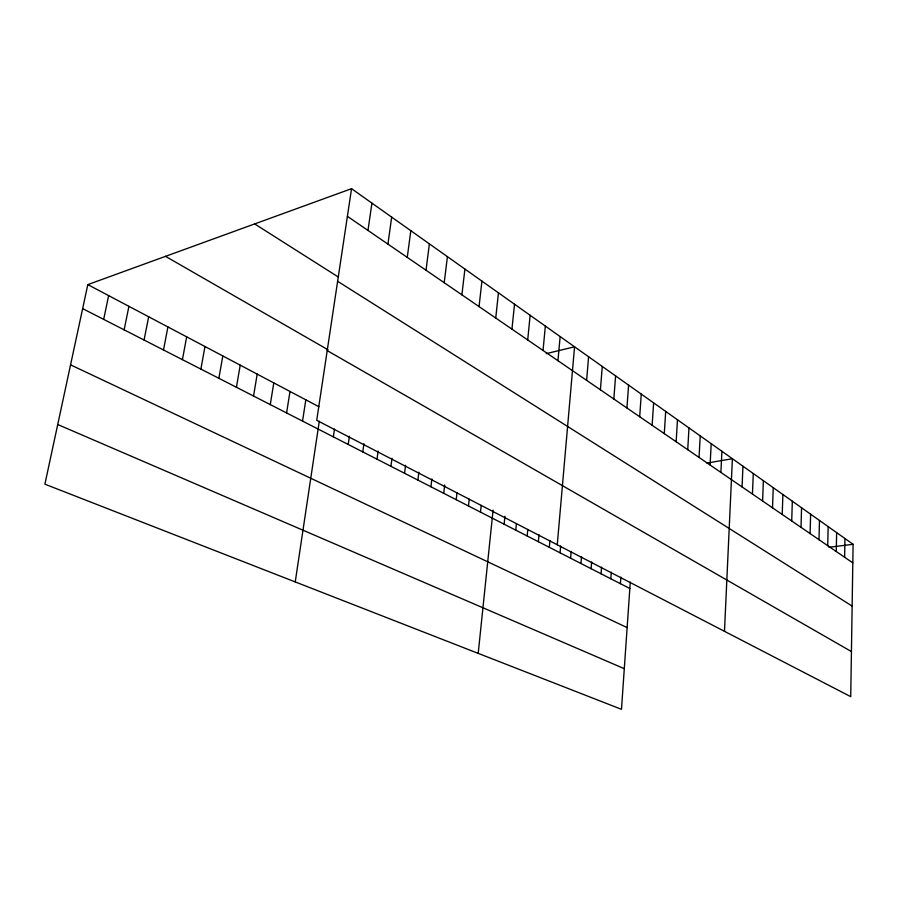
<?xml version="1.0" encoding="UTF-8"?>
<svg xmlns="http://www.w3.org/2000/svg" width="898" height="898" viewBox="0 0 898 898"><rect width="100%" height="100%" fill="white"/><g stroke="black" fill="none" stroke-linecap="round" stroke-linejoin="round"><path stroke-width="1.35" d="M853.1 544.3L850.732 696.657L316.725 420.298L351.556 188.681L853.1 544.3L828.977 547.275M844.614 557.243L844.951 538.519M836.263 551.518L836.633 532.626M827.72 545.658L828.136 526.598M819.01 539.687L819.47 520.458M810.108 533.58L810.613 514.172M801.016 527.351L801.566 507.763M791.722 520.975L792.328 501.207M782.225 514.464L782.888 494.517M772.527 507.819L773.234 487.67M762.604 501.005L763.367 480.677M752.445 494.046L753.287 473.527M742.062 486.929L742.96 466.208M724.484 631.316L732.398 458.721L706.861 463.076M720.892 472.415L721.913 451.279M710.094 465.007L711.194 443.679M699.048 457.43L700.216 435.9M687.733 449.685L688.979 427.931M676.16 441.737L677.474 419.77M664.295 433.611L665.699 411.419M652.139 425.27L653.632 402.865M639.69 416.739L641.262 394.099M630.284 582.039L621.483 709.319L44.9 484.179L87.813 284.61L351.556 188.681M620.417 583.689L620.877 577.167M626.927 407.984L628.589 385.107M610.82 578.783L611.314 572.206M613.828 399.004L615.601 375.903M601.054 573.788L601.559 567.154M591.097 568.692L591.625 562.013M580.95 563.506L581.5 556.771M600.403 389.799L602.266 366.451M570.612 558.219L571.184 551.428M586.619 380.348L588.594 356.753M560.071 552.82L560.666 545.973M557.254 544.772L574.563 346.796L546.22 353.644M549.329 547.331L549.946 540.416M557.95 360.693L560.15 336.582M538.362 541.719L539.002 534.759M527.182 536.005L527.799 529.483M543.032 350.456L545.355 326.086M515.778 530.168L516.417 523.59M527.698 339.949L530.146 315.31M504.137 524.219L504.945 516.249M478.207 653.374L493.092 510.098M511.939 329.139L514.52 304.231M495.73 318.027L498.457 292.838M480.486 512.118L481.216 505.361M468.475 505.978L469.227 499.165M456.229 499.703L457.003 492.834M479.049 306.588L481.934 281.119M443.713 493.305L444.678 484.987M461.886 294.825L464.928 269.063M430.939 486.772L431.871 478.937M417.884 480.093L418.861 472.191M444.218 282.713L447.417 256.648M404.56 473.28L405.57 465.299M426.022 270.231L429.39 243.874M390.933 466.309L391.988 458.261M407.265 257.378L410.824 230.696M377.014 459.192L378.103 451.065M387.925 244.11L391.674 217.125M362.781 451.907L363.915 443.713M348.233 444.465L349.401 436.192M333.349 436.855L334.494 429.031M367.978 230.438L371.929 203.128M295.24 581.926L319.306 421.162M302.547 421.095L305.825 399.823M286.597 412.945L289.998 391.461M270.276 404.594L273.8 382.896M253.55 396.04L257.21 374.129M236.421 387.274L240.215 365.149M218.865 378.294L222.816 355.956M200.871 369.089L204.969 346.516M182.417 359.649L186.672 336.851M163.492 349.973L167.915 326.939M144.073 340.039L148.664 316.769M124.137 329.847L128.919 306.33M103.674 319.374L108.636 295.61M57.73 424.518L624.29 668.684M70.56 364.857L627.13 627.612M82.65 308.62L629.835 588.504M87.813 284.61L318.902 406.738M165.524 256.345L328.051 349.805M327.209 350.602L851.427 651.555M337.626 281.287L852.135 606.083M254.662 223.916L338.49 277.134M347.403 216.328L852.808 562.866"/></g></svg>
